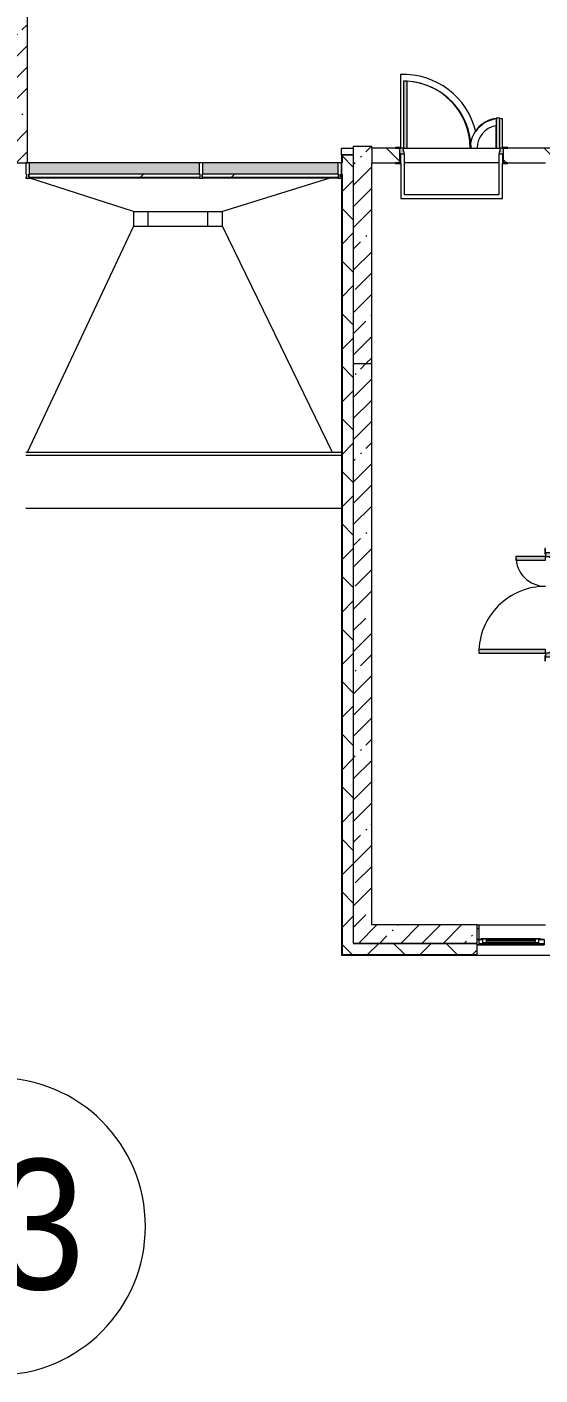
# Model space of a CAD drawing. Header units: millimetres. Extents: x -2911 to 185427, y -8553 to 29000.
# Drawn here: x 143381 to 150294, y -5906 to 12229 of the extents above; entities that cross this region are included whole.
import ezdxf

# ---------------------------------------------------------------- set-up
doc = ezdxf.new("R2010")
doc.units = ezdxf.units.MM
for name, color, linetype, lineweight, true_color in [('A-DOOR-2', 7, 'Continuous', 5, 0xaaaaaa), ('A-DOOR-3', 7, 'Continuous', 5, 0xe2e2e2), ('A-DOOR-FRAM-2', 7, 'Continuous', 5, 0xe2e2e2), ('A-DOOR-FRAM-3', 7, 'Continuous', 5, 0xaaaaaa), ('A-FLOR-2', 7, 'Continuous', 5, 0xaaaaaa), ('A-GLAZ-CWMG-3', 7, 'Continuous', 5, 0x383e42)]:
    doc.layers.add(name, color=color, linetype=linetype, lineweight=lineweight, true_color=true_color)
for name, color, linetype, lineweight in [('A-GENM-1', 7, 'Continuous', 5), ('A-GLAZ-2', 7, 'Continuous', 5), ('A-GLAZ-CURT-3', 7, 'Continuous', 5), ('A-GLAZ-CWMG-4', 7, 'Continuous', 5), ('A-ROOF', 7, 'Continuous', 5), ('A-WALL', 7, 'Continuous', 9), ('A-WALL-3', 7, 'Continuous', 5), ('I-WALL-3', 7, 'Continuous', 5), ('Оси', 7, 'Continuous', 9), ('Оси-1', 7, 'Continuous', 20)]:
    doc.layers.add(name, color=color, linetype=linetype, lineweight=lineweight)
doc.styles.add('Arial_1', font='arial.ttf', dxfattribs={"width": 0.9, "height": 1750})
pattern_1 = [(45, (58417.4, 0), (-353.5534, 353.5534), []), (135, (58417.4, 0), (-353.5534, -353.5534), [])]
pattern_2 = [(45, (58417.4, 0), (-285.1231, 285.1231), []), (45, (58702.5, 0), (-285.1231, 285.1231), [504.031, -100.806, 16.764, -84.042])]

# ---------------------------------------------------------------- blocks, each defined once
blk = doc.blocks.new('120_Окно_СКБ_1Ст - 120_Окно_СКБ_1Ст 900х2500_h_ с форточкой-V231-2_9_1_птичка')
at = {"layer": 'A-GLAZ-2'}
for p, q in [((-450, -127), (-450, -57)), ((-450, -57), (-380, -57)), ((450, -57), (-450, -57)), ((-380, -127), (-450, -127)), ((-450, -127), (-400, -127)), ((-380, -127), (-400, -127)), ((-400, -127), (-400, -137)), ((-400, -137), (400, -137)), ((400, -137), (-400, -137)), ((-380, -57), (-380, -127)), ((380, -87), (-380, -87)), ((-380, -87), (-380, -127)), ((-330, -137), (-330, -87)), ((-330, -107), (330, -107)), ((330, -117), (-330, -117)), ((330, -137), (330, -87)), ((380, -127), (380, -57)), ((380, -57), (450, -57)), ((380, -127), (380, -87)), ((450, -127), (380, -127)), ((400, -127), (380, -127)), ((400, -127), (450, -127)), ((400, -137), (400, -127)), ((450, -57), (450, -127))]:
    blk.add_line(p, q, dxfattribs=at)
blk = doc.blocks.new('110_Дверь_СКБ_2Ст - Д-5_п_ Из игровой в коридор-32215844-2_9_1_птичка')
at = {"layer": 'A-DOOR-3'}
for points in [[(-638, 40), (-588, 40), (-588, 940), (-638, 940)], [(612, 440), (612, 40), (662, 40), (662, 440)]]:
    blk.add_hatch(color=256, dxfattribs=at).paths.add_polyline_path(points)
h = blk.add_hatch(color=256, dxfattribs=at)
h.paths.add_polyline_path([(-688, 40), (-688, -40), (-628, -40), (-628, -10), (-638, -10), (-638, 40)])
h.paths.add_polyline_path([(652, -40), (712, -40), (712, 40), (662, 40), (662, -10), (652, -10)])
at = {"layer": 'A-DOOR-FRAM-2'}
for points in [[(-742, 40), (-672, 40), (-672, 48), (-742, 48)], [(698, 40), (768, 40), (768, 48), (698, 48)], [(-742, -48), (-672, -48), (-672, -40), (-742, -40)], [(698, -48), (768, -48), (768, -40), (698, -40)]]:
    blk.add_hatch(color=256, dxfattribs=at).paths.add_polyline_path(points)
at = {"layer": 'A-DOOR-2'}
for p, q in [((-638, 940), (-638, 40)), ((-588, 940), (-638, 940)), ((-588, 40), (-588, 940)), ((662, 440), (612, 440)), ((612, 440), (612, 40)), ((662, 40), (662, 440)), ((-638, 40), (-588, 40)), ((612, 40), (662, 40))]:
    blk.add_line(p, q, dxfattribs=at)
for centre, radius, start, end in [((-638, 40), 900, 0, 90), ((662, 40), 400, 90, 180)]:
    blk.add_arc(centre, radius, start, end, dxfattribs=at)
at = {"layer": 'A-DOOR-FRAM-3'}
for p, q in [((-672, 48), (-742, 48)), ((-742, 48), (-742, 40)), ((-742, 40), (-672, 40)), ((-638, 40), (-688, 40)), ((-688, 40), (-688, -40)), ((-672, 40), (-672, 48)), ((-638, -10), (-638, 40)), ((662, 40), (662, -10)), ((712, 40), (662, 40)), ((768, 48), (698, 48)), ((698, 48), (698, 40)), ((698, 40), (768, 40)), ((712, -40), (712, 40)), ((768, 40), (768, 48)), ((-672, -40), (-742, -40)), ((-742, -40), (-742, -48)), ((-742, -48), (-672, -48)), ((-688, -40), (-628, -40)), ((-672, -39), (-688, -39)), ((-688, -39), (-688, -40)), ((-688, -40), (-672, -40)), ((-672, -40), (-672, -39)), ((-672, -48), (-672, -40)), ((-628, -10), (-638, -10)), ((-628, -40), (-628, -10)), ((662, -10), (652, -10)), ((652, -10), (652, -40)), ((652, -40), (712, -40)), ((712, -39), (698, -39)), ((698, -39), (698, -40)), ((698, -40), (712, -40)), ((768, -40), (698, -40)), ((698, -40), (698, -48)), ((698, -48), (768, -48)), ((712, -40), (712, -39)), ((768, -48), (768, -40))]:
    blk.add_line(p, q, dxfattribs=at)
blk = doc.blocks.new('110_Дверь_СКБ_2Ст - Д-2а_п_ Из коридора на лестницу-32215207-2_9_1_птичка')
at = {"layer": 'A-DOOR-3'}
for points in [[(-588, 100), (-588, 1000), (-638, 1000), (-638, 100)], [(662, 100), (662, 500), (612, 500), (612, 100)], [(712, -100), (712, 20), (698, 20), (698, -100)]]:
    blk.add_hatch(color=256, dxfattribs=at).paths.add_polyline_path(points)
h = blk.add_hatch(color=256, dxfattribs=at)
h.paths.add_polyline_path([(652, 20), (712, 20), (712, 100), (662, 100), (662, 50), (652, 50)])
h.paths.add_polyline_path([(-688, 20), (-628, 20), (-628, 50), (-638, 50), (-638, 100), (-688, 100)])
at = {"layer": 'A-DOOR-FRAM-2'}
for points in [[(-672, 100), (-672, 108), (-742, 108), (-742, 100)], [(-672, -100), (-672, 20), (-688, 20), (-688, -100)], [(768, 100), (768, 108), (698, 108), (698, 100)], [(-672, -108), (-672, -100), (-742, -100), (-742, -108)], [(768, -108), (768, -100), (698, -100), (698, -108)]]:
    blk.add_hatch(color=256, dxfattribs=at).paths.add_polyline_path(points)
at = {"layer": 'A-DOOR-2'}
for p, q in [((-638, 1000), (-638, 100)), ((-588, 1000), (-638, 1000)), ((-588, 100), (-588, 1000)), ((662, 500), (612, 500)), ((612, 500), (612, 100)), ((662, 100), (662, 500)), ((-638, 100), (-588, 100)), ((612, 100), (662, 100))]:
    blk.add_line(p, q, dxfattribs=at)
for centre, radius, start, end in [((-638, 100), 900, 0, 90), ((662, 100), 400, 90, 180)]:
    blk.add_arc(centre, radius, start, end, dxfattribs=at)
at = {"layer": 'A-DOOR-FRAM-3'}
for p, q in [((-672, 108), (-742, 108)), ((-742, 108), (-742, 100)), ((-742, 100), (-672, 100)), ((-638, 100), (-688, 100)), ((-688, 100), (-688, 20)), ((-688, 20), (-628, 20)), ((-672, 20), (-688, 20)), ((-688, 20), (-688, -100)), ((-672, 100), (-672, 108)), ((-672, -100), (-672, 20)), ((-638, 50), (-638, 100)), ((-628, 50), (-638, 50)), ((-628, 20), (-628, 50)), ((662, 50), (652, 50)), ((652, 50), (652, 20)), ((652, 20), (712, 20)), ((662, 100), (662, 50)), ((712, 100), (662, 100)), ((768, 108), (698, 108)), ((698, 108), (698, 100)), ((698, 100), (768, 100)), ((712, 20), (698, 20)), ((698, 20), (698, -100)), ((712, 20), (712, 100)), ((712, -100), (712, 20)), ((768, 100), (768, 108)), ((-672, -100), (-742, -100)), ((-742, -100), (-742, -108)), ((-742, -108), (-672, -108)), ((-688, -100), (-672, -100)), ((-672, -108), (-672, -100)), ((698, -100), (712, -100)), ((768, -100), (698, -100)), ((698, -100), (698, -108)), ((698, -108), (768, -108)), ((768, -108), (768, -100))]:
    blk.add_line(p, q, dxfattribs=at)
blk = doc.blocks.new('Системная панель - Стекло - 40мм-23946635-2_9_1_птичка')
at = {"layer": 'A-GLAZ-CURT-3'}
h = blk.add_hatch(dxfattribs=at)
h.set_pattern_fill('FP_181', color=256, style=0, pattern_type=2)
h.set_pattern_definition([(45, (-86642.5, -9710), (-1414.214, 1414.214), [1000, -3000]), (45, (-87642.5, -10210), (-1414.214, 1414.214), [3000, -1000]), (45, (-85642.5, -10710), (-1414.214, 1414.214), [1000, -3000])])
h.paths.add_polyline_path([(-99, 0), (1153, 0), (1153, 40), (-1153, 40), (-1153, 0), (-1026, 0)])
for p, q in [((1153, 40), (-1153, 40)), ((-1153, 40), (-1153, 0)), ((-1153, 0), (1153, 0)), ((1153, 0), (1153, 40))]:
    blk.add_line(p, q, dxfattribs=at)
blk = doc.blocks.new('Системная панель - Стекло - 40мм-23946636-2_9_1_птичка')
at = {"layer": 'A-GLAZ-CURT-3'}
h = blk.add_hatch(dxfattribs=at)
h.set_pattern_fill('FP_182', color=256, style=0, pattern_type=2)
h.set_pattern_definition([(45, (-88744.2, -9710), (-1414.214, 1414.214), [1000, -3000]), (45, (-89744.2, -10210), (-1414.214, 1414.214), [3000, -1000]), (45, (-87744.2, -10710), (-1414.214, 1414.214), [1000, -3000])])
h.paths.add_polyline_path([(-346, 0), (919, 0), (919, 40), (-919, 40), (-919, 0), (-809, 0)])
for p, q in [((919, 40), (-919, 40)), ((-919, 40), (-919, 0)), ((-919, 0), (919, 0)), ((919, 0), (919, 40))]:
    blk.add_line(p, q, dxfattribs=at)
blk = doc.blocks.new('Прямоугольный импост - Импост структурный с накладкой - 190мм-23186047-2_9_1_птичка')
at = {"layer": 'A-GLAZ-CWMG-3'}
for points in [[(87285, 10250), (87285, 10400), (85000, 10400), (85000, 10250), (86971, 10250)], [(87285, 10193), (87285, 10210), (85000, 10210), (85000, 10193), (86971, 10193)]]:
    blk.add_hatch(color=256, dxfattribs=at).paths.add_polyline_path(points)
at = {"layer": 'A-GLAZ-CWMG-4'}
for p, q in [((87285, 10400), (85000, 10400)), ((87285, 10193), (85000, 10193))]:
    blk.add_line(p, q, dxfattribs=at)
blk = doc.blocks.new('Прямоугольный импост - Импост структурный с накладкой - 190мм-23186048-2_9_1_птичка')
at = {"layer": 'A-GLAZ-CWMG-3'}
for points in [[(88000, 10250), (88000, 10400), (87335, 10400), (87335, 10250), (87899, 10250)], [(87335, 10193), (88000, 10193), (88000, 10210), (87335, 10210)]]:
    blk.add_hatch(color=256, dxfattribs=at).paths.add_polyline_path(points)
at = {"layer": 'A-GLAZ-CWMG-4'}
for p, q in [((88000, 10400), (87335, 10400)), ((88000, 10193), (87335, 10193))]:
    blk.add_line(p, q, dxfattribs=at)
blk = doc.blocks.new('Прямоугольный импост - Импост структурный с накладкой - 190мм-23186049-2_9_1_птичка')
at = {"layer": 'A-GLAZ-CWMG-3'}
for points in [[(89154, 10250), (89154, 10400), (88000, 10400), (88000, 10250), (88826, 10250)], [(88000, 10193), (89154, 10193), (89154, 10210), (88000, 10210)]]:
    blk.add_hatch(color=256, dxfattribs=at).paths.add_polyline_path(points)
at = {"layer": 'A-GLAZ-CWMG-4'}
for p, q in [((89154, 10400), (88000, 10400)), ((89154, 10193), (88000, 10193))]:
    blk.add_line(p, q, dxfattribs=at)
blk = doc.blocks.new('Прямоугольный импост - Импост структурный с накладкой - 190мм-23946639-2_9_1_птичка')
at = {"layer": 'A-GLAZ-CWMG-4'}
for p, q in [((-50, 0), (-50, 17)), ((-50, 17), (0, 17)), ((-40, 0), (-50, 0)), ((-40, -40), (-40, 0)), ((0, 0), (-10, 0)), ((-10, 0), (-10, -40)), ((0, 17), (0, 0)), ((-50, -190), (-50, -40)), ((-50, -40), (-40, -40)), ((-10, -40), (0, -40)), ((0, -40), (0, -190)), ((0, -190), (-50, -190))]:
    blk.add_line(p, q, dxfattribs=at)
blk = doc.blocks.new('Прямоугольный импост - Импост структурный с накладкой - 190мм-23946641-2_9_1_птичка')
at = {"layer": 'A-GLAZ-CWMG-4'}
for p, q in [((0, 17), (-50, 17)), ((-50, 17), (-50, 0)), ((-50, 0), (-40, 0)), ((-40, 0), (-40, -40)), ((-10, -40), (-10, 0)), ((-10, 0), (0, 0)), ((0, 0), (0, 17)), ((-40, -40), (-50, -40)), ((-50, -40), (-50, -190)), ((0, -40), (-10, -40)), ((0, -190), (0, -40)), ((-50, -190), (0, -190))]:
    blk.add_line(p, q, dxfattribs=at)
blk = doc.blocks.new('Прямоугольный импост - Импост структурный с накладкой - 190мм-23946633-2_9_1_птичка')
at = {"layer": 'A-GLAZ-CWMG-4'}
for p, q in [((-25, 0), (-25, 17)), ((-25, 17), (25, 17)), ((-15, 0), (-25, 0)), ((-15, -40), (-15, 0)), ((25, 0), (15, 0)), ((15, 0), (15, -40)), ((25, 17), (25, 0)), ((-25, -190), (-25, -40)), ((-25, -40), (-15, -40)), ((15, -40), (25, -40)), ((25, -40), (25, -190)), ((25, -190), (-25, -190))]:
    blk.add_line(p, q, dxfattribs=at)
blk = doc.blocks.new('парапет9 - парапет-22867712-2_9_1_птичка')
at = {"layer": 'A-GENM-1'}
for p, q in [((89202, 8002), (84950, 8002)), ((89202, 7964), (84950, 7964)), ((84950, 7255), (89202, 7255))]:
    blk.add_line(p, q, dxfattribs=at)
blk = doc.blocks.new('Ось сетки - D8-29747960-2_9_1_птичка')
at = {"layer": 'Оси-1'}
for start, end in [(360, 180), (180, 360)]:
    blk.add_arc((0, 0), 4, start, end, dxfattribs=at)

msp = doc.modelspace()

# ---------------------------------------------------------------- hatches: boundary and pattern name
at = {"layer": 'A-WALL-3'}
h = msp.add_hatch(dxfattribs=at)
h.set_pattern_fill('FP_120', color=256, style=0, pattern_type=2)
h.set_pattern_definition(pattern_1)
h.paths.add_polyline_path([(147627.4, -100), (147777.4, -100), (147777.4, 10502), (147627.4, 10502), (147627.4, 1965.8)])
h = msp.add_hatch(dxfattribs=at)
h.set_pattern_fill('FP_120', color=256, style=0, pattern_type=2)
h.set_pattern_definition(pattern_1)
h.paths.add_polyline_path([(180634.3, -250), (181247.4, -250), (181247.4, -100), (180447.4, -100), (180447.4, -250)])
h.paths.add_polyline_path([(178779.3, -250), (179547.4, -250), (179547.4, -100), (178647.4, -100), (178647.4, -250)])
h.paths.add_polyline_path([(183416.9, -250), (183497.4, -250), (183497.4, -100), (182147.4, -100), (182147.4, -250), (182489.4, -250)])
h.paths.add_polyline_path([(170947.4, -250), (172097.4, -250), (172097.4, -100), (170947.4, -100)])
h.paths.add_polyline_path([(165794, -250), (166447.4, -250), (166447.4, -100), (165547.4, -100), (165547.4, -250)])
h.paths.add_polyline_path([(167347.4, -250), (168647.4, -250), (168647.4, -100), (167347.4, -100)])
h.paths.add_polyline_path([(172997.4, -250), (174047.4, -250), (174047.4, -100), (172997.4, -100)])
h.paths.add_polyline_path([(177747.4, -250), (177747.4, -100), (176347.4, -100), (176347.4, -250), (177388, -250)])
h.paths.add_polyline_path([(160228.9, -250), (161297.4, -250), (161297.4, -100), (159247.4, -100), (159247.4, -250), (160147.4, -250)])
h.paths.add_polyline_path([(162197.4, -250), (163247.4, -250), (163247.4, -100), (162197.4, -100)])
h.paths.add_polyline_path([(157447.4, -250), (158347.4, -250), (158347.4, -100), (154097.4, -100), (154097.4, -250), (157446.3, -250)])
h.paths.add_polyline_path([(152047.4, -250), (153197.4, -250), (153197.4, -100), (152047.4, -100)])
h.paths.add_polyline_path([(147627.4, -250), (149447.4, -250), (149447.4, -100), (147627.4, -100)])
h.paths.add_polyline_path([(150489.9, -250), (151147.4, -250), (151147.4, -100), (150347.4, -100), (150347.4, -250)])
at = {"layer": 'I-WALL-3'}
h = msp.add_hatch(dxfattribs=at)
h.set_pattern_fill('FP_128', color=256, style=0, pattern_type=2)
h.set_pattern_definition(pattern_2)
h.paths.add_polyline_path([(143387.4, 10400), (143387.4, 16300), (143167.4, 16300), (143167.4, 10400)])
h = msp.add_hatch(dxfattribs=at)
h.set_pattern_fill('FP_128', color=256, style=0, pattern_type=2)
h.set_pattern_definition(pattern_2)
h.paths.add_polyline_path([(148027.4, 7700), (148027.4, 10620), (147777.4, 10620), (147777.4, 7700)])
h = msp.add_hatch(dxfattribs=at)
h.set_pattern_fill('FP_131', color=256, style=0, pattern_type=2)
h.set_pattern_definition([(135, (58417.4, 0), (-353.5534, -353.5534), [])])
h.paths.add_polyline_path([(148027.4, 10400), (148402.4, 10400), (148402.4, 10600), (148027.4, 10600)])
h.paths.add_polyline_path([(152627.4, 10400), (152627.4, 10600), (151877.4, 10600), (151881.2, 10400), (151907.4, 10400)])
h.paths.add_polyline_path([(150897.4, 10400), (150927.4, 10400), (150927.4, 10600), (149802.4, 10600), (149802.4, 10400), (150827.4, 10400)])
h = msp.add_hatch(dxfattribs=at)
h.set_pattern_fill('FP_128', color=256, style=0, pattern_type=2)
h.set_pattern_definition(pattern_2)
h.paths.add_polyline_path([(147777.4, 150), (148027.4, 150), (148027.4, 7700), (147777.4, 7700), (147777.4, 1965.8)])
h = msp.add_hatch(dxfattribs=at)
h.set_pattern_fill('FP_128', color=256, style=0, pattern_type=2)
h.set_pattern_definition(pattern_2)
h.paths.add_polyline_path([(149447.4, -100), (149447.4, 150), (147777.4, 150), (147777.4, -100), (148171.1, -100)])

# ---------------------------------------------------------------- linework, layer by layer
at = {"layer": 'A-FLOR-2'}
for p, q in [((148411.9, 11588.1), (148411.9, 10608)), ((149695.9, 10899.7), (149695.9, 10600)), ((149785.9, 10600), (149785.9, 10993.6)), ((147620.9, 10508.5), (147620.9, 10600)), ((147620.9, 10600), (147777.4, 10600)), ((148467.4, 9970), (148467.4, 10520)), ((148502.4, 10600), (149447.4, 10600)), ((149695.9, 10600), (149702.4, 10600)), ((149737.4, 10520), (149737.4, 9970)), ((148417.4, 10392), (148417.4, 9920)), ((149787.4, 9920), (149787.4, 10392)), ((148417.4, 9920), (149787.4, 9920)), ((149737.4, 9970), (148467.4, 9970)), ((149447.4, 150), (149468.4, 150))]:
    msp.add_line(p, q, dxfattribs=at)
for centre, radius, start, end in [((148454.4, 10589), 1000, 13.54971, 92.43764), ((148454.4, 10589), 910, 0.6926, 86.97623), ((149752.4, 10600), 395, 97.29578, 145.57769), ((149752.4, 10600), 305, 100.66451, 180), ((149752.4, 10600), 395, 85.12655, 90.00042)]:
    msp.add_arc(centre, radius, start, end, dxfattribs=at)
at = {"layer": 'A-ROOF'}
for p, q in [((144814.9, 9745), (143420.3, 10193)), ((147461.2, 10193), (146014.9, 9745)), ((147619.4, 10242), (147610.9, 10239.4)), ((144814.9, 9745), (144814.9, 9545)), ((144814.9, 9745), (146014.9, 9745)), ((145014.9, 9545), (145014.9, 9745)), ((145814.9, 9745), (145814.9, 9545)), ((146014.9, 9545), (146014.9, 9745)), ((143385.6, 6500.9), (144814.9, 9545)), ((146014.9, 9545), (144814.9, 9545)), ((146014.9, 9545), (147497.2, 6500.9))]:
    msp.add_line(p, q, dxfattribs=at)
at = {"layer": 'A-WALL'}
for p, q in [((148027.4, 10600), (148027.4, 10400)), ((147619.4, 10400), (147627.4, 10400)), ((147777.4, 10505), (147624.4, 10505)), ((147624.4, 10505), (147624.4, 10400)), ((147627.4, 10502), (147627.4, 10400)), ((147777.4, 10502), (147627.4, 10502)), ((147619.4, 10250), (147627.4, 10250)), ((147619.4, 10247), (147624.4, 10247)), ((147624.4, 10247), (147624.4, -253)), ((147627.4, 10250), (147627.4, -250)), ((147624.4, -253), (149447.4, -253)), ((147627.4, -250), (149447.4, -250))]:
    msp.add_line(p, q, dxfattribs=at)
at = {"layer": 'A-WALL-3'}
for p, q in [((147777.4, 10510), (147619.4, 10510)), ((147619.4, 10510), (147619.4, -258)), ((147619.4, 10242), (147610.9, 10242)), ((149447.4, 100), (149467.4, 100)), ((149447.4, -100), (147777.4, -100)), ((149447.4, -258), (149447.4, -100)), ((149467.4, -100), (149467.4, -100)), ((149467.4, -100), (150347.4, -100)), ((147619.4, -258), (151147.4, -258))]:
    msp.add_line(p, q, dxfattribs=at)
at = {"layer": 'I-WALL-3'}
for p, q in [((143387.4, 10400), (143387.4, 13400)), ((148027.4, 10620), (147777.4, 10620)), ((147777.4, 10620), (147777.4, -100)), ((148027.4, 10600), (148027.4, 10620)), ((148347.4, 10600), (148027.4, 10600)), ((149447.4, 10600), (149695.9, 10600)), ((150897.4, 10600), (149857.4, 10600)), ((143167.4, 10400), (143387.4, 10400)), ((148027.4, 10400), (148347.4, 10400)), ((148027.4, 150), (148027.4, 10400)), ((149737.4, 10400), (148467.4, 10400)), ((149857.4, 10400), (150367.4, 10400)), ((147777.4, 7700), (148027.4, 7700)), ((149447.4, 150), (148027.4, 150)), ((149447.4, -100), (149447.4, 150)), ((149467.4, 150), (150367.4, 150)), ((149467.4, 150), (149467.4, -100)), ((147777.4, -100), (149447.4, -100))]:
    msp.add_line(p, q, dxfattribs=at)

# ---------------------------------------------------------------- block references
at = {"layer": 'A-DOOR-2'}
msp.add_blockref('110_Дверь_СКБ_2Ст - Д-2а_п_ Из коридора на лестницу-32215207-2_9_1_птичка', (149089.9, 10500), dxfattribs=at)
at = {"layer": 'A-DOOR-2', "rotation": 89.99999999999991}
msp.add_blockref('110_Дверь_СКБ_2Ст - Д-5_п_ Из игровой в коридор-32215844-2_9_1_птичка', (150407.4, 4442.5), dxfattribs=at)
at = {"layer": 'A-GENM-1'}
msp.add_blockref('парапет9 - парапет-22867712-2_9_1_птичка', (58417.4, -1500), dxfattribs=at)
at = {"layer": 'A-GLAZ-2', "rotation": 180}
msp.add_blockref('120_Окно_СКБ_1Ст - 120_Окно_СКБ_1Ст 900х2500_h_ с форточкой-V231-2_9_1_птичка', (149897.4, -175), dxfattribs=at)
at = {"layer": 'A-GLAZ-CURT-3'}
for name, p in [('Системная панель - Стекло - 40мм-23946635-2_9_1_птичка', (144559.9, 10210)), ('Системная панель - Стекло - 40мм-23946636-2_9_1_птичка', (146661.6, 10210))]:
    msp.add_blockref(name, p, dxfattribs=at)
at = {"layer": 'A-GLAZ-CWMG-4', "rotation": 180}
msp.add_blockref('Прямоугольный импост - Импост структурный с накладкой - 190мм-23946641-2_9_1_птичка', (143367.4, 10210), dxfattribs=at)
at = {"layer": 'A-GLAZ-CWMG-4'}
for name in ['Прямоугольный импост - Импост структурный с накладкой - 190мм-23186047-2_9_1_птичка', 'Прямоугольный импост - Импост структурный с накладкой - 190мм-23186048-2_9_1_птичка', 'Прямоугольный импост - Импост структурный с накладкой - 190мм-23186049-2_9_1_птичка']:
    msp.add_blockref(name, (58417.4, 0), dxfattribs=at)
at = {"layer": 'A-GLAZ-CWMG-4', "extrusion": (0, 0, -1), "rotation": 180}
for name, p in [('Прямоугольный импост - Импост структурный с накладкой - 190мм-23946633-2_9_1_птичка', (-145727.4, 10210)), ('Прямоугольный импост - Импост структурный с накладкой - 190мм-23946639-2_9_1_птичка', (-147620.9, 10210))]:
    msp.add_blockref(name, p, dxfattribs=at)
at = {"layer": 'Оси-1', "xscale": 499.9999999999995, "yscale": 499.9999999999995, "zscale": 499.9999999999995}
msp.add_blockref('Ось сетки - D8-29747960-2_9_1_птичка', (142977.4, -3906.3), dxfattribs=at)

# ---------------------------------------------------------------- texts
at = {"layer": 'Оси', "insert": (141714.3, -3003), "char_height": 1750, "width": 3030.379, "attachment_point": 1, "style": 'Arial_1'}
msp.add_mtext('23', dxfattribs=at)

doc.saveas('drawing.dxf')
